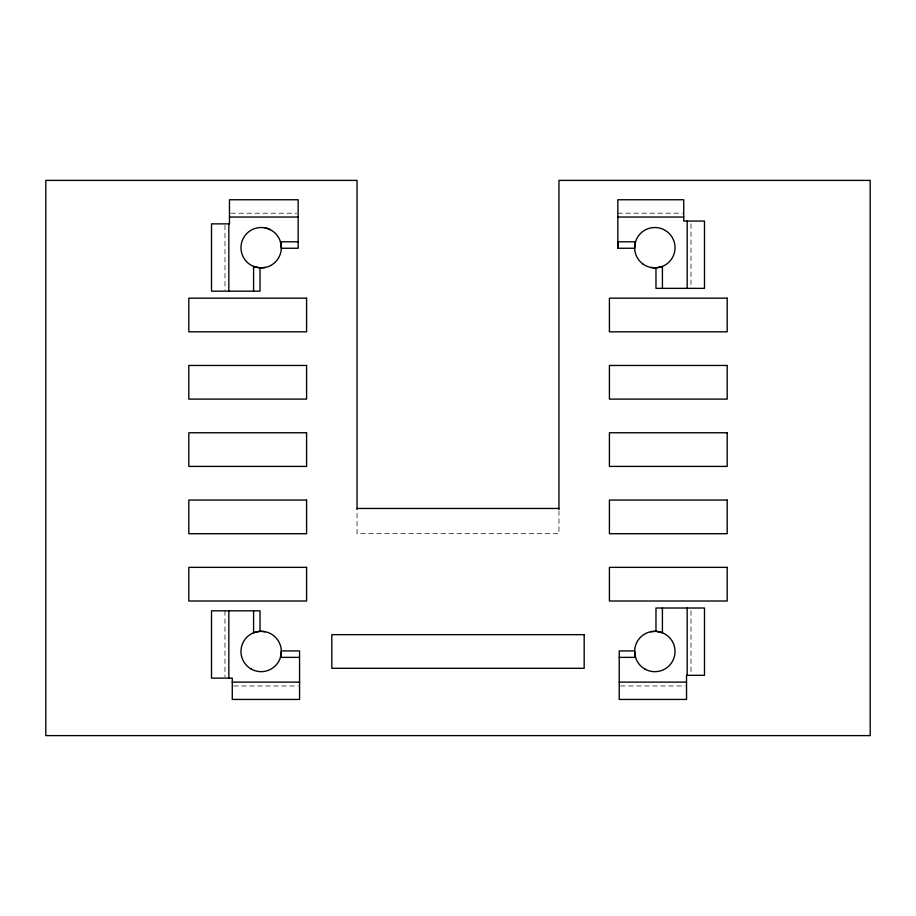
<?xml version="1.0" encoding="UTF-8"?>
<svg xmlns="http://www.w3.org/2000/svg" width="916" height="916" viewBox="0 0 916 916"><rect width="100%" height="100%" fill="white"/><g stroke="black" fill="none" stroke-linecap="round" stroke-linejoin="round"><path stroke-width="0.69" stroke-dasharray="4.58 3.44" d="M230.901 213.199L296.727 213.199M617.831 213.199L682.328 213.199M233.672 685.97L298.169 685.97M620.636 685.97L685.134 685.97M691.019 223.859L691.019 286.948M691.019 610.823L691.019 673.913M558.943 510.819L558.943 533.707L357.057 533.707L357.057 510.819M224.981 225.267L224.981 289.754M224.981 610.823L224.981 676.718"/><path stroke-width="1.37" d="M265.377 267.438L260.029 267.85L253.583 266.407L253.583 291.162M650.623 631.742L655.971 631.319L662.417 632.761L662.417 608.018M650.623 267.438L655.971 267.85L662.417 266.407L662.417 288.357M265.377 631.742L260.029 631.319L253.583 632.761L253.583 610.823M229.469 217.046L298.158 217.046M617.831 217.046L683.725 217.046M298.158 241.801L280.468 241.801L281.338 248.259A20.186 20.186 0 0 1 250.583 264.896A20.186 20.186 0 0 1 251.545 229.95A20.186 20.186 0 0 1 281.327 248.259L298.158 248.259L298.158 199.745L229.469 199.745L229.469 223.859L211.516 223.859L211.516 291.162L260.029 291.162L260.029 267.85M617.831 248.259L634.662 248.259L635.532 241.801L617.831 241.801L617.831 248.259L617.831 199.745L683.725 199.745L683.725 221.054L704.484 221.054L704.484 288.357L655.971 288.357L655.971 267.85M357.057 508.472L558.943 508.472M299.566 657.367L280.468 657.367L281.338 650.921L299.566 650.921L299.566 699.435L232.275 699.435L232.275 678.126L211.516 678.126L211.516 610.823L260.029 610.823L260.029 631.319M619.239 657.367L635.532 657.367L634.662 650.921L619.239 650.921L619.239 699.435L686.531 699.435L686.531 675.321L704.484 675.321L704.484 608.018L655.971 608.018L655.971 631.319M232.275 682.122L299.566 682.122M619.239 682.122L686.531 682.122M687.172 221.054L687.172 288.357M687.172 608.018L687.172 675.321M558.943 509.388L558.943 180.395L870.2 180.395L870.2 735.605L45.8 735.605L45.8 180.395L357.057 180.395L357.057 509.388M228.828 223.859L228.828 291.162M228.828 610.823L228.828 678.126M265.159 227.901A20.129 20.129 0 0 1 270.266 229.676M306.585 298.169L188.811 298.169L188.811 331.821L306.585 331.821L306.585 298.169M727.19 298.169L609.415 298.169L609.415 331.821L727.19 331.821L727.19 298.169M306.585 365.461L188.811 365.461L188.811 399.113L306.585 399.113L306.585 365.461M727.19 365.461L609.415 365.461L609.415 399.113L727.19 399.113L727.19 365.461M306.585 432.764L188.811 432.764L188.811 466.416L306.585 466.416L306.585 432.764M727.19 432.764L609.415 432.764L609.415 466.416L727.19 466.416L727.19 432.764M306.585 500.056L188.811 500.056L188.811 533.707L306.585 533.707L306.585 500.056M727.19 500.056L609.415 500.056L609.415 533.707L727.19 533.707L727.19 500.056M306.585 567.359L188.811 567.359L188.811 601.01L306.585 601.01L306.585 567.359M727.19 567.359L609.415 567.359L609.415 601.01L727.19 601.01L727.19 567.359M584.179 634.662L331.821 634.662L331.821 668.302L584.179 668.302L584.179 634.662M644.75 668.966A20.186 20.186 0 0 0 675.035 651.482A20.186 20.186 0 0 0 644.75 633.998A20.186 20.186 0 0 0 644.75 668.966M251.064 668.966A20.186 20.186 0 0 0 281.338 651.482A20.186 20.186 0 0 0 251.064 633.998A20.186 20.186 0 0 0 251.064 668.966M642.872 263.957A20.186 20.186 0 0 0 674.909 249.931A20.186 20.186 0 0 0 646.753 229.206A20.186 20.186 0 0 0 642.872 263.957"/></g></svg>
